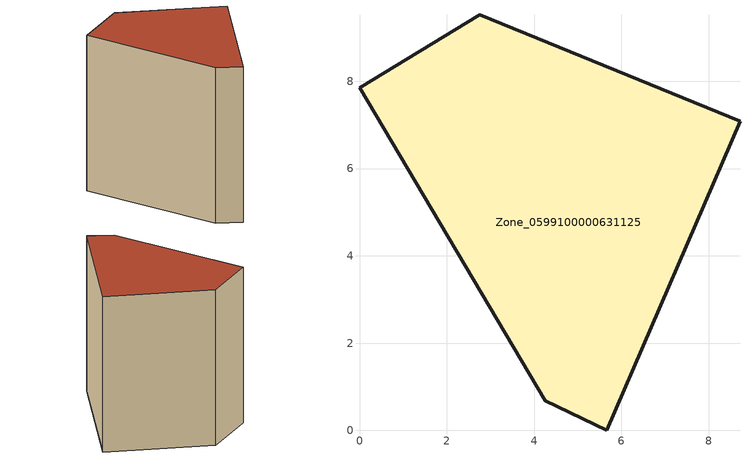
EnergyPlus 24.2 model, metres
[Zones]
Zone_0599100000631125
 floor ground (C_G): 2.76,9.53 8.72,7.08 5.67,0 4.26,0.68 0,7.86 z0
 wall outside (C_F): 4.26,0.68 5.67,0 8.72,7.08 2.76,9.53 0,7.86 4.26,0.68 z0:9.85
 roof outside (C_R): 8.72,7.08 2.76,9.53 0,7.86 4.26,0.68 5.67,0 z9.85
[BUILDING]
Pand.0599100000631125: North Axis=0; Terrain=City; Loads Convergence Tolerance Value=0.04; Temperature Convergence Tolerance Value=0.4; Solar Distribution=FullExterior; Maximum Number of Warmup Days=25; Minimum Number of Warmup Days=1
[Site:Location]
Rotterdam.The.Hague.AP_ZH_NLD Design_Conditions: Latitude=51.96; Longitude=4.45; Time Zone=1; Elevation=-4.5
[SITE:GROUNDTEMPERATURE:BUILDINGSURFACE]
18, 18, 18, 18, 18, 18, 18, 18, 18, 18, 18, 18
[MATERIAL] Thermal Absorptance=0.9; Solar Absorptance=0.7; Visible Absorptance=0.7
Name | Roughness | Thickness | Conductivity | Density | Specific Heat
G.TI.1946 | MediumSmooth | 0.15 | 1 | 540 | 1210
F.TI.1946 | Rough | 0.3 | 0.857143 | 1920 | 840
R.TI.1946 | MediumRough | 0.2 | 0.1 | 1500 | 1000
[CONSTRUCTION]
C_G: G.TI.1946
C_F: F.TI.1946
C_R: R.TI.1946
[ZONE]
Zone_0599100000631125: Type=1; Multiplier=1; Ceiling Height=Autocalculate; Volume=Autocalculate; Floor Area=autocalculate; Part of Total Floor Area=Yes
[ZONEINFILTRATION:DESIGNFLOWRATE]
Infil_Zone_0599100000631125: Zone or ZoneList or Space or SpaceList=Zone_0599100000631125; Schedule=AlwaysOn; Design Flow Rate Calculation Method=Flow/Area; Flow Rate per Floor Area=0.003; Constant Term Coefficient=1; Temperature Term Coefficient=0; Velocity Term Coefficient=0; Velocity Squared Term Coefficient=0
[HVACTEMPLATE:ZONE:IDEALLOADSAIRSYSTEM]
Zone_0599100000631125: Maximum Heating Supply Air Temperature=50; Minimum Cooling Supply Air Temperature=13; Maximum Heating Supply Air Humidity Ratio=0.0156; Minimum Cooling Supply Air Humidity Ratio=0.0077; Heating Limit=NoLimit; Cooling Limit=NoLimit; Dehumidification Control Type=ConstantSensibleHeatRatio; Cooling Sensible Heat Ratio=0.7; Dehumidification Setpoint=60; Humidification Control Type=None; Humidification Setpoint=30; Outdoor Air Method=None; Outdoor Air Flow Rate per Person=0.00944; Outdoor Air Flow Rate per Zone Floor Area=0; Outdoor Air Flow Rate per Zone=0; Demand Controlled Ventilation Type=None; Outdoor Air Economizer Type=NoEconomizer; Heat Recovery Type=None; Sensible Heat Recovery Effectiveness=0.7; Latent Heat Recovery Effectiveness=0.65
[ZONECONTROL:THERMOSTAT]
ThermostatControl_Zone_0599100000631125: Zone or ZoneList=Zone_0599100000631125; Control Type Schedule=DualSetpointControlType; Control 1=Thermostat_Zone_0599100000631125; Temperature Difference Between Cutout And Setpoint=0
[THERMOSTATSETPOINT:DUALSETPOINT]
Thermostat_Zone_0599100000631125: Heating Setpoint Temperature Schedule=HeatingSetpoint_Zone_0599100000631125; Cooling Setpoint Temperature Schedule=CoolingSetpoint_Zone_0599100000631125
[SCHEDULE:COMPACT]
HeatingSetpoint_Zone_0599100000631125: Through: 12/31, For: AllDays, Until: 24:00, 21
CoolingSetpoint_Zone_0599100000631125: Through: 12/31, For: AllDays, Until: 24:00, 24
DualSetpointControlType: Through: 12/31, For: AllDays, Until: 24:00, 4
AlwaysOn: Through: 12/31, For: AllDays, Until: 24:00, 1
